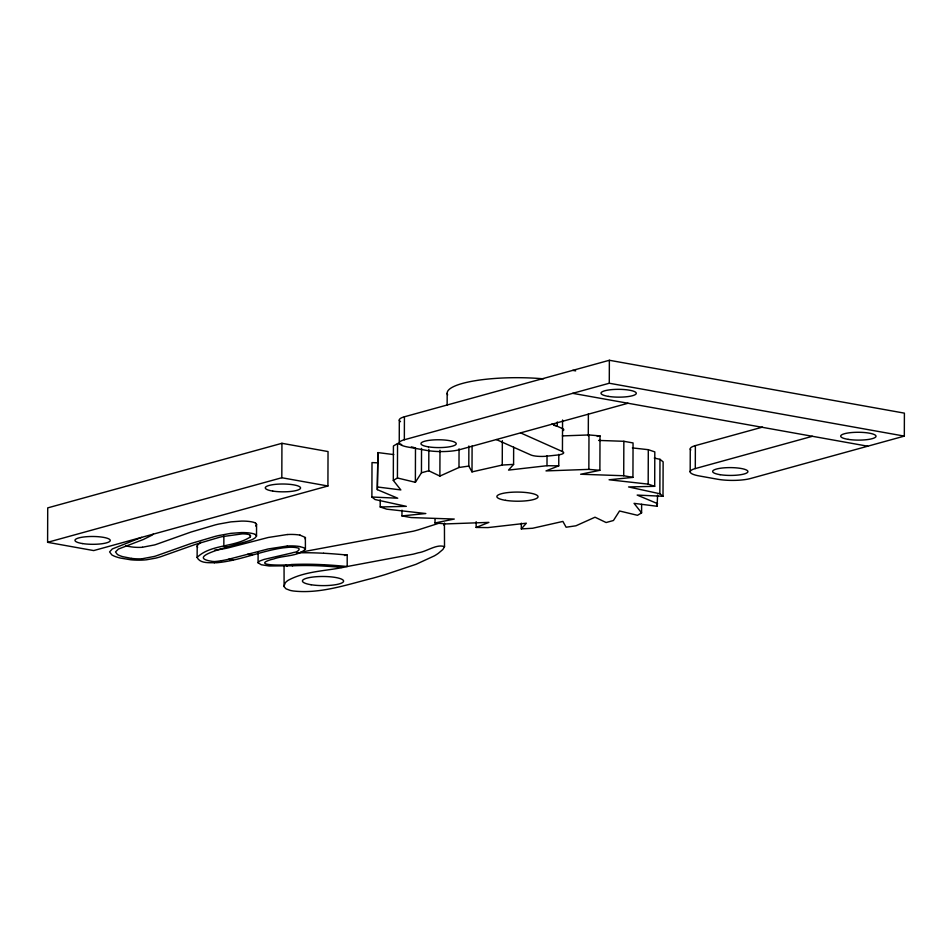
<?xml version="1.0" encoding="UTF-8"?>
<svg xmlns="http://www.w3.org/2000/svg" width="952" height="952" viewBox="0 0 952 952"><rect width="100%" height="100%" fill="white"/><g stroke="black" fill="none" stroke-linecap="round" stroke-linejoin="round"><path stroke-width="1.43" d="M47.6 542.319L47.719 507.88L281.935 443.299L328.035 451.557L327.916 485.996L93.701 550.577L47.6 542.319L281.816 477.737L327.916 485.996M341.768 567.44A127.973 28.346 0.2 0 0 320.967 565.916A68.496 15.172 0.2 0 0 293.204 565.774L269.118 565.976L261.276 564.75L258.075 562.787L259.575 561.085L264.073 559.419L291.193 553.136A74.03 16.398 0.2 0 0 293.835 552.41C297.369 552.374 302.51 548.126 296.155 547.614A8.223 1.821 0.2 0 0 288.837 547.281L283.339 547.828A37.283 8.259 0.2 0 0 281.744 548.066C259.741 551.434 238.952 560.823 216.699 562.739C210.416 562.442 200.348 564.096 197.1 557.432L197.219 545.496L200.884 542.152M223.875 536.107L223.839 546.15L228.456 546.983M221.34 560.645A17.993 3.986 0.2 0 1 213.76 561.597C176.596 556.587 250.59 542.307 253.303 538.951A48.98 10.853 0.2 0 0 254.993 537.987L256.528 536.166L256.564 524.409L255.434 523.1M258.075 562.787L258.111 552.743M281.816 477.737L281.935 443.299M444.429 523.064L444.513 546.722L442.858 549.494L438.372 553.302A209.428 46.398 0.2 0 1 434.374 555.861L415.988 564.322L385.655 574.461A707.61 156.771 0.2 0 1 373.125 578.102C347.159 584.54 320.61 594 293.478 591.013A17.802 3.951 0.2 0 1 290.098 590.371L286.04 588.836L284.101 586.718L284.053 566.131M323.549 564.726L322.121 564.655A74.434 16.493 0.2 0 0 291.99 564.488C288.075 565.309 250.316 566.214 270.725 559.693A98.08 21.729 0.2 0 1 273.557 559.002C283.589 555.266 297.631 556.634 305.425 549.197L305.366 537.452L299.94 535.131M323.62 553.231A141.598 31.368 0.2 0 1 347.194 555.064L347.194 566.511C327.678 571.14 306.104 570.581 288.111 580.327A89.155 19.754 0.2 0 0 285.279 582.814L283.993 586.218M380.229 499.8L380.205 506.976L406.337 506.345L375.052 499.538L371.887 497.015L372.006 462.577L377.754 462.85M371.887 497.015L397.734 498.217L377.313 489.637L377.944 452.593L393.771 454.592M377.313 489.637L377.944 452.593M377.825 487.031L400.84 489.935L393.307 480.415L393.426 445.976L397.543 443.549L401.685 444.548M393.307 480.415L397.424 477.987L397.543 443.549M435.028 518.662L435.016 522.969L454.271 519.054L411.181 517.567L401.958 515.913L401.982 510.177M628.011 403.243L459.661 449.665A23.538 5.212 0.2 0 1 426.579 450.391L408.146 447.095A23.538 5.212 0.2 0 1 404.338 439.753L404.422 416.786L609.363 360.272L904.4 413.144L904.317 436.111L750.616 478.487A23.538 5.212 0.2 0 1 717.534 479.225L699.101 475.917A23.538 5.212 0.2 0 1 695.293 468.574L695.376 445.619L762.504 427.115M397.424 477.987L415.37 482.307L415.488 447.868M415.37 482.307L421.45 472.787L421.534 448.392M513.652 447.166L513.592 464.386L502.251 465.052L472.002 471.883L468.8 466.075L458.983 467.492L439.883 476.095L428.769 470.764L428.84 449.249M439.883 476.095L439.979 450.26M447.142 404.993L447.178 393.271M458.983 467.492L459.054 448.832M468.8 466.075L468.872 445.988M472.002 471.883L472.097 446.048M641.624 504.274L641.588 512.878L637.483 515.306L619.526 510.986L613.445 520.506L606.126 522.529L595.012 517.21L575.912 525.802L566.107 527.218L562.894 521.422L532.656 528.253L521.315 528.907L526.337 523.207L487.9 527.598L476.143 527.444L476.167 521.708M502.251 465.052L502.335 440.657M521.315 528.907L521.327 523.172M513.592 464.386L508.558 470.098L546.995 465.707L547.031 455.651M557.277 421.962L557.265 426.258A11.769 2.606 0.2 0 0 553.671 425.306M562.37 435.897L588.979 434.945L600.01 435.897L599.879 470.324L588.848 469.384L545.996 470.907L558.753 465.849L558.8 454.366M496.337 439.55L530.859 454.961A11.769 2.606 0.2 0 0 546.65 456.187L557.182 455.056A11.769 2.606 0.2 0 0 562.442 451.569L562.561 420.01M588.288 435.897L588.372 413.918M588.848 469.384L588.979 434.945M404.338 439.753L609.28 383.24L609.363 360.272M623.846 441.3L633.056 442.942L632.937 477.38L623.715 475.738L623.846 441.3L598.582 440.419M648.3 449.689L654.809 451.891L654.69 486.329L648.181 484.128L648.3 449.689L632.378 447.916M641.588 512.878L634.056 503.358L657.082 506.262L657.094 503.394M657.082 506.262L657.606 495.052M659.974 459.316L663.127 461.839L663.008 496.278L659.855 493.755L659.974 459.316L654.286 458.079M399.245 443.037L399.316 420.07M690.188 471.859L690.271 448.904M197.135 545.96L197.588 547.436M197.1 557.432C209.845 544.841 232.336 547.114 247.913 538.404A41.84 9.27 0.2 0 0 249.591 537.428A28.358 6.283 0.2 0 0 250.197 536.916M444.596 523.755L443.953 525.266M305.092 538.844L305.461 537.713M250.197 536.916L250.65 535.917L249.614 534.881M255.66 526.039L256.564 524.409M141.539 537.392L112.312 548.935L109.599 551.898L111.824 554.885A41.852 9.27 0.2 0 0 120.166 558.015L130.662 559.764A21.741 4.819 0.2 0 0 134.28 560.038A18.219 4.034 0.2 0 0 146.477 559.776L155.723 558.134A77.16 17.1 0.2 0 0 160.686 556.741L195.838 544.27L219.638 537.249A123.308 27.322 0.2 0 1 222.09 536.666L242.284 533.87A7.747 1.714 0.2 0 1 249.757 534.869M476.143 527.444L488.911 522.386L446.048 523.909L435.016 522.969M421.45 472.787L428.769 470.764M695.293 468.574L812.401 436.29M439.146 523.172L418.261 529.859A128.984 28.572 0.2 0 1 413.299 531.204L300.654 552.196M221.53 560.692L222.018 560.609A73.768 16.339 0.2 0 0 228.67 559.229L268.166 548.959L287.302 546.008M597.249 436.444L600.01 435.897M599.879 470.324L580.625 474.239L623.715 475.738M221.578 549.209L222.054 549.125A73.768 16.339 0.2 0 0 228.706 547.745L268.202 537.487L287.337 534.524M344.517 555.492L347.242 555.04M632.937 477.38L609.078 479.772L648.181 484.128M401.958 515.913L425.818 513.533L386.714 509.165L380.205 506.976M142.395 547.245L154.403 544.96A90.654 20.087 0.2 0 0 155.95 544.496L190.947 532.061L215.283 524.885A125.271 27.751 0.2 0 1 218.71 524.076L230.908 521.875L241.487 521.089A13.804 3.058 0.2 0 1 255.624 523.088M142.348 558.717L154.367 556.432A90.654 20.087 0.2 0 0 155.914 555.968L190.912 543.544L215.247 536.369A125.271 27.751 0.2 0 1 218.674 535.559L230.872 533.346L241.451 532.573A13.804 3.058 0.2 0 1 255.588 534.572M654.69 486.329L628.57 486.948L659.855 493.755M546.995 465.707L558.753 465.849M663.008 496.278L637.174 495.076L657.582 503.656M323.585 553.255L322.157 553.183A74.434 16.493 0.2 0 0 296.81 552.85M131.4 558.396L122.784 556.682A36.378 8.056 0.2 0 1 117.382 554.457L115.489 551.946L118.405 549.066L143.49 539.427L152.022 535.155A52.527 11.638 0.2 0 0 153.213 534.167M572.771 370.364L575.674 370.887M609.28 383.24L904.317 436.111M572.688 393.331L867.724 446.202M247.579 554.29L252.185 555.123M299.904 546.615L303.748 547.721L305.425 549.197M228.694 559.24L232.966 560.145M125.486 545.889L131.435 546.912A13.911 3.082 0.2 0 0 142.467 547.305M411.347 446.881L414.108 447.547M552.005 423.914L562.525 428.614A11.769 2.606 0.2 0 1 563.168 430.601M520.565 432.874L562.442 451.569M255.398 534.584L256.528 535.881M285.85 564.822L287.123 566.095M291.3 564.572L292.538 565.845M213.688 561.537L214.355 562.834M444.513 546.722C436.897 543.58 426.603 551.732 418.178 552.814A128.984 28.572 0.2 0 1 413.227 554.159L347.194 566.511A141.598 31.368 0.2 0 0 323.573 564.703M447.642 394.89A70.626 15.649 0.2 0 1 543.521 378.848M690.831 449.975A23.538 5.212 0.2 0 1 695.376 445.619M400.518 421.665A23.538 5.212 0.2 0 1 404.422 416.786M287.314 546.008A14.101 3.13 0.2 0 1 299.987 546.591M287.349 534.536A14.101 3.13 0.2 0 1 300.023 535.107M221.376 549.173A17.993 3.986 0.2 0 1 214.759 550.054M142.431 558.788A13.911 3.082 0.2 0 1 131.483 558.372M505.56 500.335A20.599 4.57 0.2 0 0 537.963 497.134A20.599 4.57 0.2 0 0 508.832 492.47A20.599 4.57 0.2 0 0 505.56 500.335M720.081 474.679A17.66 3.915 0.2 0 0 747.856 471.93A17.66 3.915 0.2 0 0 722.889 467.944A17.66 3.915 0.2 0 0 720.081 474.679M428.388 446.845A17.66 3.915 0.2 0 0 456.163 444.108A17.66 3.915 0.2 0 0 431.197 440.11A17.66 3.915 0.2 0 0 428.388 446.845M848.161 439.36A17.66 3.915 0.2 0 0 875.947 436.611A17.66 3.915 0.2 0 0 850.969 432.613A17.66 3.915 0.2 0 0 848.161 439.36M608.447 396.401A17.66 3.915 0.2 0 0 636.222 393.652A17.66 3.915 0.2 0 0 611.255 389.665A17.66 3.915 0.2 0 0 608.447 396.401M272.712 491.077A17.66 3.915 0.2 0 0 300.487 488.34A17.66 3.915 0.2 0 0 275.521 484.342A17.66 3.915 0.2 0 0 272.712 491.077M82.407 543.556A17.66 3.915 0.2 0 0 110.194 540.819A17.66 3.915 0.2 0 0 85.216 536.821A17.66 3.915 0.2 0 0 82.407 543.556M311.114 584.742A20.599 4.57 0.2 0 0 343.517 581.541A20.599 4.57 0.2 0 0 314.386 576.876A20.599 4.57 0.2 0 0 311.114 584.742"/></g></svg>
